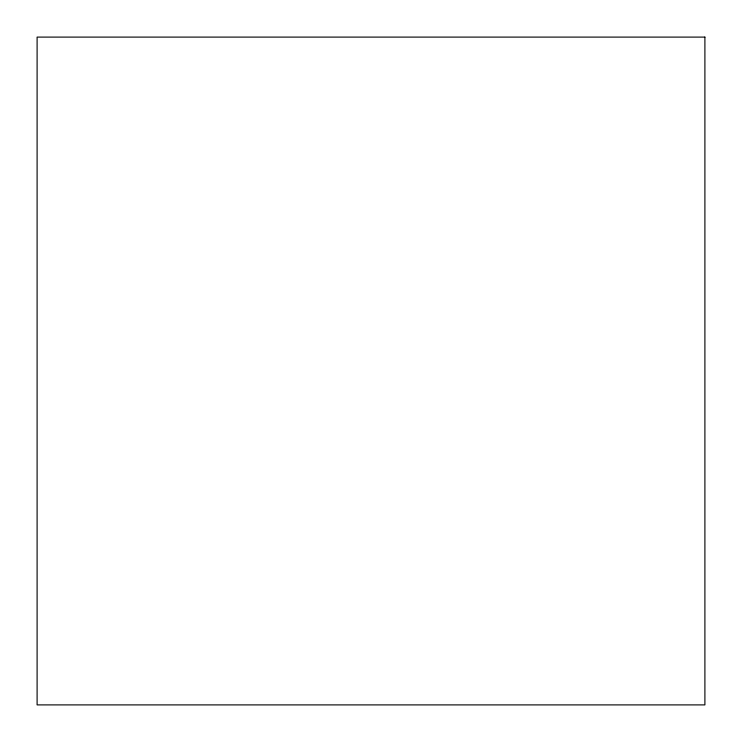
<?xml version="1.0" encoding="UTF-8"?>
<svg xmlns="http://www.w3.org/2000/svg" width="742" height="742" viewBox="0 0 742 742"><rect width="100%" height="100%" fill="white"/><g stroke="black" fill="none" stroke-linecap="round" stroke-linejoin="round"><path stroke-width="1.11" d="M704.9 37.1L37.1 37.1L37.1 704.9L704.9 704.9L704.9 37.1"/></g></svg>
